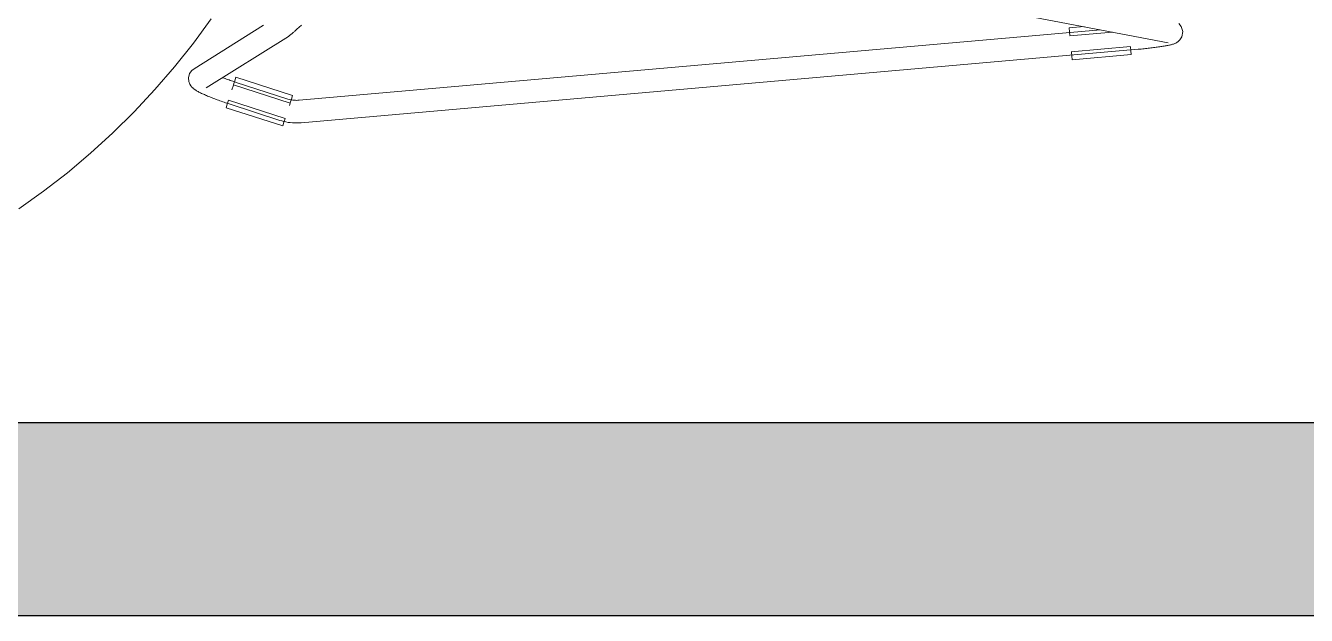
# Model space of a CAD drawing. Header units: millimetres. Extents: x 155927 to 326028, y -36033 to 97293.
# Drawn here: x 228288 to 228966, y 20556 to 20868 of the extents above; entities that cross this region are included whole.
import ezdxf

# ---------------------------------------------------------------- set-up
doc = ezdxf.new("R2010")
doc.units = ezdxf.units.MM
doc.header["$MEASUREMENT"] = 0
for name, color, linetype, lineweight in [('A-WALL-PATT', 7, 'CONTINUOUS', 9), ('I-FURN', 8, 'CONTINUOUS', 9), ('I-WALL', 7, 'CONTINUOUS', 9)]:
    doc.layers.add(name, color=color, linetype=linetype, lineweight=lineweight)

msp = doc.modelspace()

# ---------------------------------------------------------------- hatches: boundary and pattern name
at = {"layer": 'A-WALL-PATT'}
msp.add_hatch(color=256, dxfattribs=at).paths.add_polyline_path([(226452.83, 20555.61), (230379.2, 20555.61), (230379.2, 20657.61), (226452.83, 20657.61)], flags=0)

# ---------------------------------------------------------------- linework, layer by layer
at = {"layer": 'I-FURN'}
for p, q in [((228376.5, 20858.97), (228385.94, 20871.89)), ((228793.43, 20877.99), (228892.72, 20859.18)), ((228413.66, 20868.44), (228376.89, 20845.41)), ((228429.67, 20864.81), (228429.97, 20865.08)), ((228429.97, 20865.08), (228430.3, 20865.37)), ((228430.3, 20865.37), (228430.63, 20865.67)), ((228430.63, 20865.67), (228430.98, 20865.98)), ((228430.98, 20865.98), (228431.35, 20866.31)), ((228431.35, 20866.31), (228431.73, 20866.65)), ((228431.73, 20866.65), (228432.12, 20867.01)), ((228432.12, 20867.01), (228432.52, 20867.38)), ((228856.85, 20865.99), (228432.5, 20828.71)), ((228432.52, 20867.38), (228432.93, 20867.76)), ((228432.93, 20867.76), (228433.36, 20868.15)), ((228433.36, 20868.15), (228433.79, 20868.55)), ((228848.26, 20867.73), (228840.37, 20867.04)), ((228840.55, 20864.99), (228840.37, 20867.04)), ((228840.73, 20862.93), (228840.55, 20864.99)), ((228899.71, 20867.83), (228898.39, 20869.41)), ((228899.71, 20867.83), (228900.55, 20865.08)), ((228900.55, 20865.08), (228900.06, 20862.32)), ((228366.56, 20846.44), (228376.5, 20858.97)), ((228383.26, 20835.24), (228426.85, 20862.54)), ((228426.85, 20862.54), (228427.17, 20862.76)), ((228427.17, 20862.76), (228427.43, 20862.94)), ((228427.43, 20862.94), (228427.66, 20863.12)), ((228427.66, 20863.12), (228427.88, 20863.29)), ((228427.88, 20863.29), (228428.1, 20863.47)), ((228428.1, 20863.47), (228428.33, 20863.66)), ((228428.33, 20863.66), (228428.57, 20863.86)), ((228428.57, 20863.86), (228428.83, 20864.08)), ((228428.83, 20864.08), (228429.09, 20864.3)), ((228429.09, 20864.3), (228429.37, 20864.55)), ((228429.37, 20864.55), (228429.67, 20864.81)), ((228840.74, 20862.8), (228863.22, 20864.78)), ((228894.35, 20858.15), (228893.94, 20858.05)), ((228894.75, 20858.26), (228894.35, 20858.15)), ((228895.15, 20858.38), (228894.75, 20858.26)), ((228895.54, 20858.5), (228895.15, 20858.38)), ((228895.95, 20858.64), (228895.54, 20858.5)), ((228896.38, 20858.81), (228895.95, 20858.64)), ((228896.85, 20859.03), (228896.38, 20858.81)), ((228897.41, 20859.33), (228896.85, 20859.03)), ((228898.11, 20859.81), (228897.41, 20859.33)), ((228899.02, 20860.67), (228898.11, 20859.81)), ((228900.06, 20862.32), (228899.02, 20860.67)), ((228433.55, 20816.75), (228876.87, 20855.7)), ((228872.89, 20857.12), (228841.48, 20854.36)), ((228841.67, 20852.17), (228841.49, 20854.23)), ((228841.85, 20850.13), (228841.67, 20852.17)), ((228873.26, 20852.88), (228841.85, 20850.13)), ((228872.9, 20856.99), (228873.08, 20854.93)), ((228873.08, 20854.93), (228873.26, 20852.88)), ((228877.03, 20855.71), (228876.87, 20855.7)), ((228877.78, 20855.78), (228877.03, 20855.71)), ((228878.53, 20855.85), (228877.78, 20855.78)), ((228879.28, 20855.92), (228878.53, 20855.85)), ((228880.02, 20856), (228879.28, 20855.92)), ((228880.76, 20856.07), (228880.02, 20856)), ((228881.5, 20856.15), (228880.76, 20856.07)), ((228882.22, 20856.23), (228881.5, 20856.15)), ((228882.94, 20856.31), (228882.22, 20856.23)), ((228883.65, 20856.4), (228882.94, 20856.31)), ((228884.35, 20856.48), (228883.65, 20856.4)), ((228885.04, 20856.57), (228884.35, 20856.48)), ((228885.71, 20856.65), (228885.04, 20856.57)), ((228886.37, 20856.74), (228885.71, 20856.65)), ((228887.02, 20856.83), (228886.37, 20856.74)), ((228887.66, 20856.92), (228887.02, 20856.83)), ((228888.28, 20857.01), (228887.66, 20856.92)), ((228888.88, 20857.1), (228888.28, 20857.01)), ((228889.47, 20857.19), (228888.88, 20857.1)), ((228890.03, 20857.28), (228889.47, 20857.19)), ((228890.59, 20857.38), (228890.03, 20857.28)), ((228891.12, 20857.47), (228890.59, 20857.38)), ((228891.63, 20857.57), (228891.12, 20857.47)), ((228892.13, 20857.66), (228891.63, 20857.57)), ((228892.61, 20857.76), (228892.13, 20857.66)), ((228893.07, 20857.85), (228892.61, 20857.76)), ((228893.51, 20857.95), (228893.07, 20857.85)), ((228893.94, 20858.05), (228893.51, 20857.95)), ((228356.12, 20834.32), (228366.56, 20846.44)), ((228375.77, 20844.51), (228376.89, 20845.41)), ((228374.54, 20842.78), (228373.96, 20840.55)), ((228373.96, 20840.55), (228374.13, 20838.58)), ((228374.13, 20838.58), (228374.65, 20837.2)), ((228375.77, 20844.51), (228374.54, 20842.78)), ((228392.15, 20840.6), (228392.77, 20840.37)), ((228392.77, 20840.37), (228393.41, 20840.13)), ((228393.41, 20840.13), (228394.05, 20839.9)), ((228394.05, 20839.9), (228394.71, 20839.66)), ((228394.71, 20839.66), (228395.38, 20839.43)), ((228395.38, 20839.43), (228396.05, 20839.19)), ((228396.05, 20839.19), (228396.73, 20838.96)), ((228396.73, 20838.96), (228397.41, 20838.73)), ((228397.41, 20838.73), (228398.1, 20838.5)), ((228397.81, 20836.96), (228398.45, 20838.93)), ((228398.1, 20838.5), (228398.79, 20838.27)), ((228398.45, 20838.93), (228399.08, 20840.88)), ((228398.79, 20838.27), (228399.12, 20838.16)), ((228429.08, 20831.19), (228399.08, 20840.88)), ((228425.94, 20829.45), (228399.12, 20838.16)), ((228345.21, 20822.62), (228356.12, 20834.32)), ((228374.65, 20837.2), (228375.22, 20836.29)), ((228375.22, 20836.29), (228375.74, 20835.66)), ((228375.74, 20835.66), (228376.2, 20835.19)), ((228376.2, 20835.19), (228376.63, 20834.82)), ((228376.63, 20834.82), (228377.03, 20834.51)), ((228377.03, 20834.51), (228377.42, 20834.24)), ((228377.42, 20834.24), (228377.81, 20833.98)), ((228377.81, 20833.98), (228378.2, 20833.74)), ((228378.2, 20833.74), (228378.6, 20833.5)), ((228378.6, 20833.5), (228379.01, 20833.27)), ((228379.01, 20833.27), (228379.44, 20833.04)), ((228379.44, 20833.04), (228379.88, 20832.81)), ((228379.88, 20832.81), (228380.33, 20832.58)), ((228380.33, 20832.58), (228380.81, 20832.35)), ((228380.81, 20832.35), (228381.3, 20832.12)), ((228381.3, 20832.12), (228381.81, 20831.88)), ((228381.81, 20831.88), (228382.34, 20831.65)), ((228382.34, 20831.65), (228382.88, 20831.41)), ((228382.88, 20831.41), (228383.44, 20831.16)), ((228383.44, 20831.16), (228384.02, 20830.92)), ((228397.74, 20836.74), (228396.94, 20834.26)), ((228397.77, 20836.84), (228427.78, 20827.15)), ((228429.08, 20831.19), (228428.45, 20829.24)), ((228384.02, 20830.92), (228384.62, 20830.67)), ((228384.62, 20830.67), (228385.23, 20830.42)), ((228385.23, 20830.42), (228385.85, 20830.17)), ((228385.85, 20830.17), (228386.49, 20829.92)), ((228386.49, 20829.92), (228387.15, 20829.67)), ((228387.15, 20829.67), (228387.81, 20829.41)), ((228387.81, 20829.41), (228388.49, 20829.16)), ((228388.49, 20829.16), (228389.18, 20828.9)), ((228389.18, 20828.9), (228389.88, 20828.65)), ((228389.88, 20828.65), (228390.58, 20828.39)), ((228390.58, 20828.39), (228391.3, 20828.14)), ((228391.3, 20828.14), (228392.02, 20827.89)), ((228392.02, 20827.89), (228392.75, 20827.64)), ((228392.75, 20827.64), (228393.48, 20827.39)), ((228393.48, 20827.39), (228394.22, 20827.14)), ((228393.86, 20824.73), (228394.49, 20826.68)), ((228423.87, 20815.04), (228393.86, 20824.73)), ((228394.22, 20827.14), (228394.96, 20826.9)), ((228394.49, 20826.68), (228395.13, 20828.65)), ((228394.96, 20826.9), (228395.42, 20826.75)), ((228425.17, 20819.08), (228395.16, 20828.77)), ((228395.42, 20826.75), (228422.23, 20818.04)), ((228425.96, 20829.44), (228425.94, 20829.45)), ((228426.6, 20829.25), (228425.96, 20829.44)), ((228427.24, 20829.08), (228426.6, 20829.25)), ((228427.89, 20828.95), (228427.24, 20829.08)), ((228427.74, 20827.05), (228427.37, 20825.89)), ((228428.45, 20829.24), (228427.81, 20827.27)), ((228428.54, 20828.83), (228427.89, 20828.95)), ((228429.19, 20828.74), (228428.54, 20828.83)), ((228429.85, 20828.68), (228429.19, 20828.74)), ((228430.51, 20828.65), (228429.85, 20828.68)), ((228431.18, 20828.64), (228430.51, 20828.65)), ((228431.84, 20828.66), (228431.18, 20828.64)), ((228432.5, 20828.7), (228431.84, 20828.66)), ((228333.83, 20811.37), (228345.21, 20822.62)), ((228422.23, 20818.04), (228423.33, 20817.7)), ((228423.33, 20817.7), (228424.43, 20817.42)), ((228424.43, 20817.42), (228425.55, 20817.18)), ((228425.13, 20818.96), (228424.5, 20816.99)), ((228322.02, 20800.58), (228333.83, 20811.37)), ((228424.5, 20816.99), (228423.87, 20815.04)), ((228425.55, 20817.18), (228426.67, 20816.98)), ((228426.67, 20816.98), (228427.8, 20816.82)), ((228427.8, 20816.82), (228428.94, 20816.72)), ((228428.94, 20816.72), (228430.08, 20816.66)), ((228430.08, 20816.66), (228431.22, 20816.64)), ((228431.22, 20816.64), (228432.37, 20816.67)), ((228432.37, 20816.67), (228433.5, 20816.75)), ((228433.5, 20816.75), (228433.55, 20816.75)), ((228309.78, 20790.27), (228322.02, 20800.58)), ((228297.14, 20780.46), (228309.78, 20790.27)), ((228284.12, 20771.17), (228297.14, 20780.46))]:
    msp.add_line(p, q, dxfattribs=at)
at = {"layer": 'I-WALL', "lineweight": 30}
for p, q in [((230379.2, 20657.61), (226452.83, 20657.61)), ((226452.83, 20555.61), (230379.2, 20555.61))]:
    msp.add_line(p, q, dxfattribs=at)

doc.saveas('drawing.dxf')
